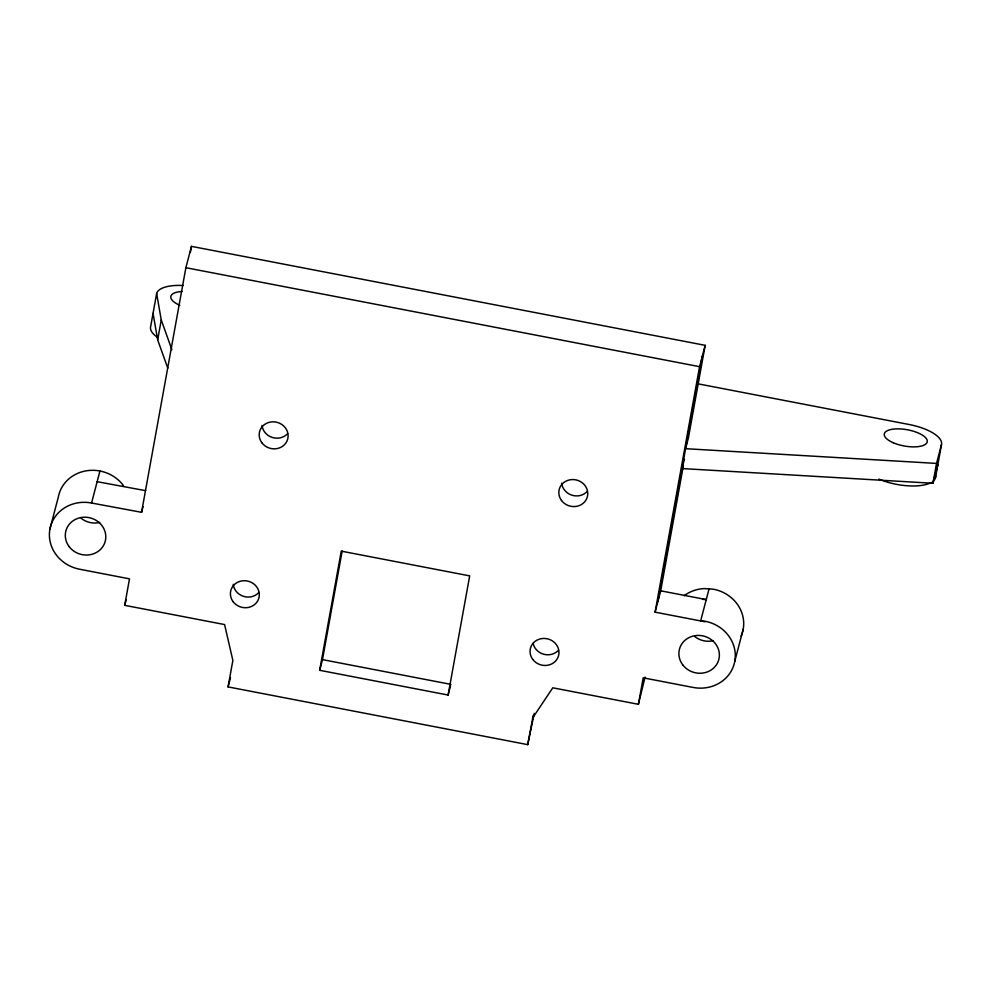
<?xml version="1.0" encoding="UTF-8"?>
<svg xmlns="http://www.w3.org/2000/svg" width="991" height="991" viewBox="0 0 991 991"><rect width="100%" height="100%" fill="white"/><g stroke="black" fill="none" stroke-linecap="round" stroke-linejoin="round"><path stroke-width="1.49" d="M534.248 713.371L527.72 744.637L228.066 686.899L232.86 660.415L224.585 624.565L124.705 605.328L129.499 578.843L79.565 569.218A36.345 33.62 14.7 0 1 49.884 529.256A36.345 33.62 14.7 0 1 91.556 503.019L141.564 512.31L143.051 506.612M97.155 481.676L145.652 490.669M183.409 285.519A36.345 13.75 10.3 0 0 156.64 293.534L150.644 326.634A36.345 13.75 10.3 0 0 157.47 337.324M167.776 368.156L157.668 339.839L161.26 319.982L156.64 293.534M141.564 512.31L185.874 267.706L191.474 246.363L705.171 345.339L688.373 438.022L685.574 448.688L936.557 463.416L941.45 444.736A36.345 13.75 10.3 0 0 909.28 424.532L698.271 383.876M190.371 252.445L191.474 246.363M319.672 670.3L341.263 551.132L469.684 575.882L448.105 695.038L319.672 670.3L322.471 659.622L342.155 551.021M527.72 744.637L533.22 715.49M532.514 718.153L552.78 687.804L638.402 704.304L643.196 677.819L693.143 687.444A36.345 33.62 14.7 0 0 734.802 661.22L743.2 629.198M705.035 621.778L655.088 612.153L699.572 366.682L705.171 345.339M657.888 601.487L702.371 356.004M645.067 677.076L638.402 704.304M655.088 612.153L660.687 590.809L683.406 465.436M684.422 459.217L681.981 468.545L932.952 483.274L936.557 463.416M935.454 477.835L941.45 444.736M49.884 529.256L58.283 497.234A36.345 33.62 14.7 0 1 85.845 470.898A36.345 33.62 14.7 0 1 123.429 485.565M91.556 503.019L99.955 471.01M124.705 605.328L126.204 599.629M228.066 686.899L230.519 677.559M448.105 695.038L450.546 685.698M709.048 588.927L700.649 620.936L705.134 621.246A36.345 33.62 14.7 0 1 734.802 661.22M932.952 483.274L937.858 464.606A36.345 13.75 10.3 0 1 935.727 467.814M702.532 599.332L706.249 599.592L660.687 590.809M185.874 267.706L699.572 366.682M322.471 659.622L450.905 684.372M161.26 319.982L171.889 349.712M157.668 339.839L153.048 313.391M99.781 522.43A20.353 18.829 14.7 0 1 81.064 518.243M684.063 595.789A36.345 33.62 14.7 0 1 704.093 588.58L713.532 589.224A36.345 33.62 14.7 0 1 741.057 636.21M713.359 640.657A20.353 18.829 14.7 0 1 694.641 636.457M258.812 592.556A14.543 13.453 14.7 0 1 243.414 596.322A14.543 13.453 14.7 0 1 233.257 584.318M558.466 650.282A14.543 13.453 14.7 0 1 543.675 654.233A14.543 13.453 14.7 0 1 533.084 643.221M287.601 433.674A14.543 13.453 14.7 0 1 272.203 437.44A14.543 13.453 14.7 0 1 262.045 425.436M587.254 491.4A14.543 13.453 14.7 0 1 571.857 495.178A14.543 13.453 14.7 0 1 561.686 483.174M179.792 305.278A21.802 8.25 10.3 0 1 182.183 291.453M935.145 474.156A36.345 13.75 10.3 0 1 933.336 481.056M931.404 482.419A36.345 13.75 10.3 0 1 878.918 479.087M69.06 546.512A20.353 18.829 14.7 0 0 103.981 544.641A20.353 18.829 14.7 0 0 83.628 517.228A20.353 18.829 14.7 0 0 69.06 546.512M682.638 664.726A20.353 18.829 14.7 0 0 717.558 662.855A20.353 18.829 14.7 0 0 697.206 635.442A20.353 18.829 14.7 0 0 682.638 664.726M532.724 659.374A14.543 13.453 14.7 0 0 557.673 658.036A14.543 13.453 14.7 0 0 543.13 638.452A14.543 13.453 14.7 0 0 532.724 659.374M233.071 601.636A14.543 13.453 14.7 0 0 258.019 600.298A14.543 13.453 14.7 0 0 243.476 580.726A14.543 13.453 14.7 0 0 233.071 601.636M261.859 442.754A14.543 13.453 14.7 0 0 286.808 441.429A14.543 13.453 14.7 0 0 272.265 421.844A14.543 13.453 14.7 0 0 261.859 442.754M561.513 500.492A14.543 13.453 14.7 0 0 586.461 499.154A14.543 13.453 14.7 0 0 571.918 479.57A14.543 13.453 14.7 0 0 561.513 500.492M893.263 442.742A21.802 8.25 10.3 0 0 927.18 441.986A21.802 8.25 10.3 0 0 896.892 428.868A21.802 8.25 10.3 0 0 893.263 442.742"/></g></svg>
